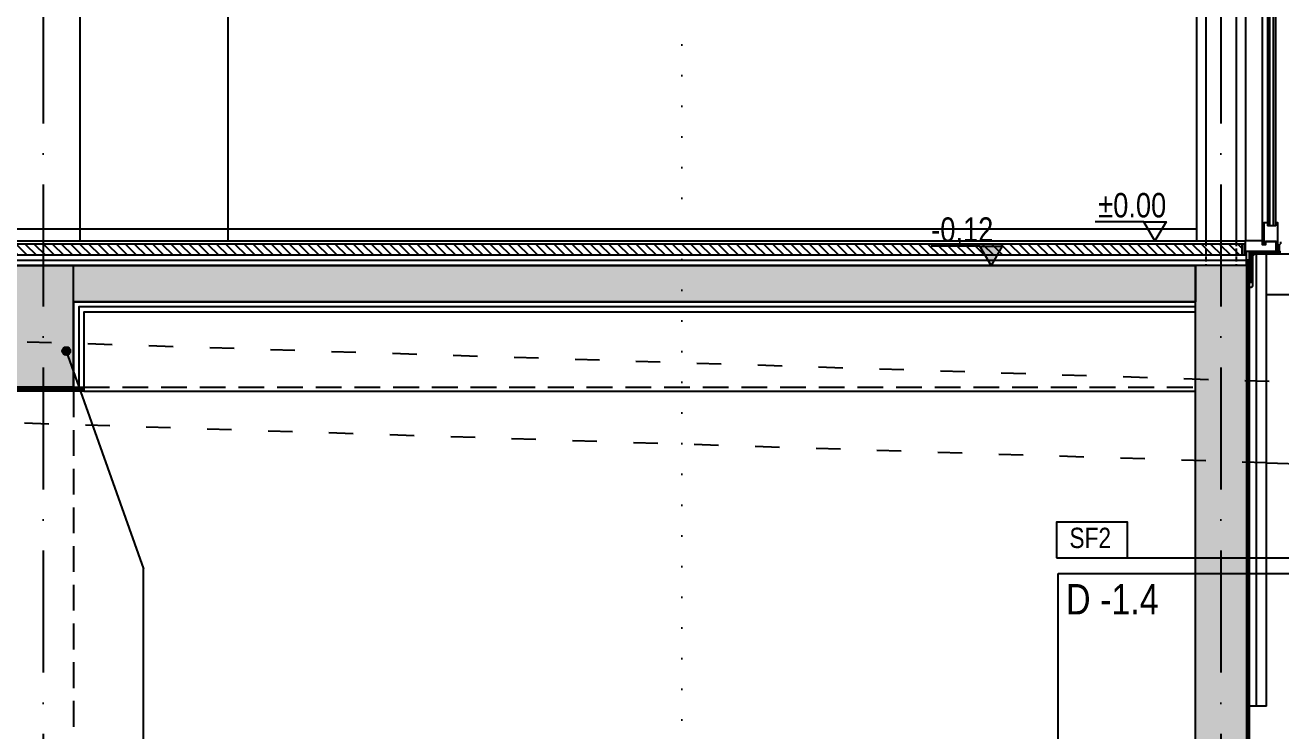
# Model space of a CAD drawing. Header units: millimetres. Extents: x 58205 to 122423, y 1055 to 94479.
# Drawn here: x 70677 to 71295, y 18938 to 19286 of the extents above; entities that cross this region are included whole.
import ezdxf

# ---------------------------------------------------------------- set-up
doc = ezdxf.new("R2010")
doc.units = ezdxf.units.MM
for name, pattern in [('ACAD_ISO03W100', [30, 12, -18]), ('ACAD_ISO07W100', [3, 0, -3]), ('ACAD_ISO10W100', [18, 12, -3, 0, -3]), ('DASHED', [0.75, 0.5, -0.25]), ('HIDDEN', [9.525, 6.35, -3.175])]:
    doc.linetypes.add(name, pattern=pattern)
for name, color, linetype in [('+48_HACZE', 253, 'Continuous'), ('+48_IZOLACJE', 4, 'Continuous'), ('+48_KOTY', 3, 'Continuous'), ('+48_MEBLE', 251, 'Continuous'), ('+48_OPISY', 3, 'Continuous'), ('+48_OPISY_ŚCIAN', 3, 'Continuous'), ('+48_OSIE', 8, 'Continuous'), ('+48_POSADZKA', 4, 'Continuous'), ('+48_PRZEKRÓJ', 1, 'Continuous'), ('+48_SCIANY', 1, 'Continuous'), ('+48_STOLARKA_OKNA', 3, 'Continuous'), ('+48_WEŁNA', 252, 'Continuous'), ('+48_WIDOK', 5, 'Continuous'), ('+48_ŻELBET', 242, 'Continuous'), ('1_CIENKA', 252, 'Continuous'), ('_przerywane', 8, 'DASHED')]:
    doc.layers.add(name, color=color, linetype=linetype)
doc.layers.add('m1-działowe', color=3, linetype='Continuous', lineweight=13)
doc.styles.add('WRP_ARIAL', font='ARIAL.TTF', dxfattribs={"width": 0.8})
doc.linetypes.add('BATTING', pattern='A,0.00254,-2.54,[134,ltypeshp.shx,S=2.54,R=0,X=-2.54,Y=0],-5.08,[134,ltypeshp.shx,S=2.54,R=180,X=2.54,Y=0],-2.54', length=10.16254)
doc.linetypes.add('ZIGZAG', pattern='A,0.00254,-5.08,[131,ltypeshp.shx,S=5.08,R=0,X=-5.08,Y=0],-10.16,[131,ltypeshp.shx,S=5.08,R=180,X=5.08,Y=0],-5.08', length=20.32254)
pattern_1 = [(45, (5e-05, 4528.683), (-8.9802561, 8.9802561), []), (45, (8.98, 4528.683), (-8.9802561, 8.9802561), [6.35, -3.175])]

# ---------------------------------------------------------------- blocks, each defined once
blk = doc.blocks.new('koty')
at = {"layer": '+48_KOTY', "color": 3, "ltscale": 5}
blk.add_line((70403.15, 11224.99), (70423.15, 11224.99), dxfattribs=at)
blk.add_lwpolyline([(70398.6, 11217.11), (70403.15, 11224.99), (70394.05, 11224.99)], close=True, dxfattribs=at)
at = {"layer": '+48_KOTY', "color": 3, "style": 'WRP_ARIAL', "width": 0.8}
blk.add_attdef('POZIOM', (70403.19, 11226.78), '', height=10, dxfattribs=at)
blk = doc.blocks.new('SCIANA')
at = {"layer": '+48_OPISY_ŚCIAN', "ltscale": 5}
blk.add_line((-25, 0), (25, 0), dxfattribs=at)
blk.add_lwpolyline([(-60, 0), (-25, 0), (-25, 17.5), (-60, 17.5)], close=True, dxfattribs=at)
at = {"layer": '+48_OPISY_ŚCIAN', "ltscale": 5, "style": 'WRP_ARIAL', "width": 0.8}
blk.add_attdef('TYP', (-53.56, 4.8), '', height=10, dxfattribs=at)

msp = doc.modelspace()

# ---------------------------------------------------------------- hatches: boundary and pattern name
at = {"layer": '+48_HACZE', "linetype": 'Continuous'}
h = msp.add_hatch(dxfattribs=at)
h.set_pattern_fill('ANSI33', color=256, scale=2, style=0)
h.set_pattern_definition(pattern_1)
h.paths.add_polyline_path([(68857.484, 19507.451), (68857.484, 19525.451), (68985.984, 19525.451), (68985.984, 19510.284), (69013.784, 19510.284), (69013.784, 19493.618), (69041.584, 19493.618), (69041.584, 19476.951), (69069.384, 19476.951), (69069.384, 19460.284), (69097.184, 19460.284), (69097.184, 19443.618), (69124.984, 19443.618), (69124.984, 19426.951), (69152.784, 19426.951), (69152.784, 19410.284), (69180.584, 19410.284), (69180.584, 19393.618), (69208.384, 19393.618), (69208.384, 19376.951), (69236.184, 19376.951), (69236.184, 19360.284), (69263.984, 19360.284), (69263.984, 19343.618), (69291.784, 19343.618), (69291.784, 19326.951), (69319.584, 19326.951), (69319.584, 19310.284), (69347.384, 19310.284), (69347.384, 19293.618), (69375.184, 19293.618), (69375.184, 19276.951), (69402.984, 19276.951), (69402.984, 19260.284), (69430.784, 19260.284), (69430.784, 19243.618), (69458.584, 19243.618), (69458.584, 19226.951), (69486.384, 19226.951), (69486.384, 19210.284), (69514.184, 19210.284), (69514.184, 19193.618), (69541.984, 19193.618), (69541.984, 19167.451), (71252.984, 19167.451), (71252.984, 19149.451), (70700.484, 19149.451), (70700.484, 19107.451), (70670.484, 19107.451), (70670.484, 19149.451), (70240.484, 19149.451), (70240.484, 19107.451), (70210.484, 19107.451), (70210.484, 19149.451), (69720.484, 19149.451), (69720.484, 19107.451), (69690.484, 19107.451), (69690.484, 19149.451), (69530.984, 19149.451), (69530.984, 19166.056), (68961.538, 19507.451)])
at = {"layer": '+48_HACZE'}
h = msp.add_hatch(dxfattribs=at)
h.set_pattern_fill('ANSI31', color=256, angle=90, style=0)
h.set_pattern_definition([(135, (5e-05, 4528.6835), (-2.24506403, -2.24506403), [])])
h.paths.add_polyline_path([(69543.984, 19177.951), (71275.984, 19177.951), (71275.984, 19172.451), (69543.984, 19172.451)])
at = {"layer": '+48_HACZE', "linetype": 'Continuous'}
h = msp.add_hatch(dxfattribs=at)
h.set_pattern_fill('ANSI33', color=256, scale=2, style=0)
h.set_pattern_definition(pattern_1)
h.paths.add_polyline_path([(71252.984, 19167.451), (71277.984, 19167.451), (71277.984, 18864.451), (71292.984, 18864.451), (71292.984, 18824.451), (68817.984, 18824.451), (68817.984, 18864.451), (68832.984, 18864.451), (68832.984, 19167.451), (68857.984, 19167.451), (68857.984, 18864.451), (71252.984, 18864.451)])
at = {"layer": '+48_HACZE', "ltscale": 0.15}
h = msp.add_hatch(dxfattribs=at)
h.set_pattern_fill('AR-SAND', color=256, scale=0.5, style=0)
h.set_pattern_definition([(37.5, (5e-05, 4528.683), (-0.8000156, 24.470662), [0, -19.304, 0, -21.59, 0, -20.6375]), (7.5, (5e-05, 4528.683), (22.476164, 35.841255), [0, -10.414, 0, -17.399, 0, -6.6675]), (327.5, (-15.62, 4528.683), (39.5496185, 0.071859), [0, -6.35, 0, -22.86, 0, -29.845]), (317.5, (-15.62, 4528.683), (38.177823, 11.146466), [0, -3.175, 0, -14.986, 0, -17.145])])
h.paths.add_polyline_path([(71334.746, 18828.842), (71334.187, 18828.86, -0.2493638), (71325.896, 18824.451), (71312.657, 18824.451), (71312.657, 18802.01), (71265.484, 18802.01), (71265.484, 18774.451), (71320.171, 18774.451)])
h.paths.add_polyline_path([(71312.657, 18824.451), (71293.984, 18824.451), (71293.984, 18823.451), (71302.984, 18814.451), (71265.484, 18814.451), (71265.484, 18802.01), (71312.657, 18802.01)])
h.paths.add_polyline_path([(71265.484, 18814.451), (71185.332, 18814.451), (71185.332, 18802.01), (71265.484, 18802.01)], flags=17)
h.paths.add_polyline_path([(71265.484, 18802.01), (71185.332, 18802.01), (71185.332, 18814.451), (70685.484, 18814.451), (70685.484, 18774.451), (71265.484, 18774.451)])
h.paths.add_polyline_path([(70685.484, 18814.451), (70553.376, 18814.451), (70513.376, 18774.451), (70685.484, 18774.451)])
h.paths.add_polyline_path([(70539.234, 18814.451), (70479.234, 18814.451), (70479.234, 18814.451), (70429.234, 18814.451), (70369.234, 18814.451), (70399.234, 18784.451), (70509.234, 18784.451)], flags=17)
h.paths.add_polyline_path([(70553.376, 18814.451), (70539.234, 18814.451), (70509.234, 18784.451), (70399.234, 18784.451), (70369.234, 18814.451), (70355.091, 18814.451), (70395.091, 18774.451), (70513.376, 18774.451)])
h.paths.add_polyline_path([(70355.091, 18814.451), (70225.484, 18814.451), (70225.484, 18774.451), (70395.091, 18774.451)])
h.paths.add_polyline_path([(70225.484, 18814.451), (69717.126, 18814.451), (69705.484, 18802.809), (69705.484, 18774.451), (70225.484, 18774.451)])
h.paths.add_polyline_path([(69705.484, 18802.809), (69677.126, 18774.451), (69705.484, 18774.451)])
h.paths.add_polyline_path([(69705.484, 18802.809), (69705.484, 18814.451), (69702.984, 18814.451), (69672.984, 18784.451), (69532.984, 18784.451), (69502.984, 18814.451), (69488.841, 18814.451), (69528.841, 18774.451), (69677.126, 18774.451)])
h.paths.add_polyline_path([(69717.126, 18814.451), (69705.484, 18814.451), (69705.484, 18802.809)])
h.paths.add_polyline_path([(69702.984, 18814.451), (69642.984, 18814.451), (69642.984, 18814.451), (69562.984, 18814.451), (69502.984, 18814.451), (69532.984, 18784.451), (69672.984, 18784.451)], flags=17)
h.paths.add_polyline_path([(69488.841, 18814.451), (69285.484, 18814.451), (69285.484, 18774.451), (69528.841, 18774.451)])
h.paths.add_polyline_path([(69285.484, 18814.451), (68845.484, 18814.451), (68845.484, 18774.451), (69285.484, 18774.451)])
h.paths.add_polyline_path([(68845.484, 18814.451), (68807.984, 18814.451), (68816.965, 18823.432), (68816.965, 18824.451), (68794.586, 18824.451), (68807.984, 18774.451), (68845.484, 18774.451)])
h.paths.add_polyline_path([(68816.984, 18864.451), (68783.868, 18864.451), (68794.586, 18824.451), (68816.965, 18824.451)])
h.paths.add_polyline_path([(68831.984, 18882.98), (68778.903, 18882.98), (68783.868, 18864.451), (68816.984, 18864.451), (68816.984, 18865.451), (68822.569, 18865.451), (68831.984, 18874.865)])
h.paths.add_polyline_path([(68831.984, 18901.51), (68773.938, 18901.51), (68778.903, 18882.98), (68831.984, 18882.98)])
h.paths.add_polyline_path([(68831.984, 18908.837), (68771.457, 18910.772), (68773.938, 18901.51), (68831.984, 18901.51)])
h.paths.add_polyline_path([(68831.984, 18920.039), (68768.973, 18920.039), (68771.457, 18910.772), (68831.984, 18908.837)])
h.paths.add_polyline_path([(68831.984, 18938.569), (68764.008, 18938.569), (68768.973, 18920.039), (68831.984, 18920.039)])
h.paths.add_polyline_path([(68831.984, 18957.098), (68759.043, 18957.098), (68764.008, 18938.569), (68831.984, 18938.569)])
h.paths.add_polyline_path([(68831.984, 18975.627), (68684.484, 18975.627), (68684.484, 18958.424), (68758.688, 18958.424), (68759.043, 18957.098), (68831.984, 18957.098)])
h.paths.add_polyline_path([(68831.984, 18994.157), (68719.517, 18994.157), (68719.517, 18981.501), (68684.484, 18981.501), (68684.484, 18975.627), (68831.984, 18975.627)])
h.paths.add_polyline_path([(68831.984, 19012.686), (68719.517, 19012.686), (68719.517, 18994.157), (68831.984, 18994.157)])
h.paths.add_polyline_path([(68831.984, 19028.484), (68822.984, 19028.484), (68822.984, 19031.216), (68719.517, 19031.216), (68719.517, 19012.686), (68831.984, 19012.686)])
h.paths.add_polyline_path([(68822.984, 19049.745), (68719.517, 19049.745), (68719.517, 19031.216), (68822.984, 19031.216)])
h.paths.add_polyline_path([(68822.984, 19068.274), (68719.517, 19068.274), (68719.517, 19049.745), (68822.984, 19049.745)])
h.paths.add_polyline_path([(68822.984, 19086.804), (68685.484, 19086.804), (68685.484, 19081.613), (68719.517, 19081.613), (68719.517, 19068.274), (68822.984, 19068.274)])
h.paths.add_polyline_path([(68822.984, 19105.333), (68685.484, 19105.333), (68685.484, 19086.804), (68822.984, 19086.804)])
h.paths.add_polyline_path([(68822.984, 19123.863), (68685.484, 19123.863), (68685.484, 19105.333), (68822.984, 19105.333)])
h.paths.add_polyline_path([(68719.517, 19081.613), (68685.484, 19081.613), (68685.484, 19068.274), (68719.517, 19068.274)])
h.paths.add_polyline_path([(68719.517, 19068.274), (68685.484, 19068.274), (68685.484, 19049.745), (68719.517, 19049.745)])
h.paths.add_polyline_path([(68719.517, 19049.745), (68685.484, 19049.745), (68685.484, 19031.216), (68719.517, 19031.216)])
h.paths.add_polyline_path([(68719.517, 19031.216), (68685.484, 19031.216), (68685.484, 19012.686), (68719.517, 19012.686)])
h.paths.add_polyline_path([(68719.517, 19012.686), (68685.484, 19012.686), (68685.484, 19007.424), (68694.484, 18998.424), (68684.484, 18998.424), (68684.484, 18994.157), (68719.517, 18994.157)])
h.paths.add_polyline_path([(68719.517, 18994.157), (68684.484, 18994.157), (68684.484, 18981.501), (68719.517, 18981.501)], flags=17)
h.paths.add_polyline_path([(68684.484, 18981.501), (68664.484, 18981.501), (68664.484, 18958.424), (68684.484, 18958.424)])
h.paths.add_polyline_path([(68684.484, 18998.424), (68664.484, 18998.424), (68664.484, 18981.501), (68684.484, 18981.501)])
h.paths.add_polyline_path([(68664.484, 18998.424), (68602.044, 18998.424), (68602.044, 18981.501), (68664.484, 18981.501)])
h.paths.add_polyline_path([(68664.484, 18981.501), (68602.044, 18981.501), (68602.044, 18998.424), (68414.484, 18998.424), (68414.484, 18958.424), (68664.484, 18958.424)])
h.paths.add_polyline_path([(68414.484, 18998.424), (68394.484, 18998.424), (68394.484, 18958.424), (68414.484, 18958.424)])
h.paths.add_polyline_path([(68394.484, 18998.424), (68384.484, 18998.424), (68373.766, 18998.424), (68384.484, 18958.424), (68394.484, 18958.424)])
at = {"layer": '+48_KOTY', "ltscale": 2}
h = msp.add_hatch(color=3, dxfattribs=at)
h.paths.add_polyline_path([(71155.05, 19172.268), (71157.731, 19176.911), (71146.811, 19176.911), (71149.491, 19172.268)])
h.paths.add_polyline_path([(71154.358, 19171.068), (71155.05, 19172.268), (71149.491, 19172.268), (71150.184, 19171.068)])
h.paths.add_polyline_path([(71152.271, 19167.454), (71154.358, 19171.068), (71150.184, 19171.068)])
at = {"layer": '+48_OPISY'}
h = msp.add_hatch(color=256, dxfattribs=at)
edge = h.paths.add_edge_path()
edge.add_arc((70696.874, 19125.262), 2, 810, 1170, ccw=False)
at = {"layer": 'm1-działowe', "linetype": 'ByBlock'}
h = msp.add_hatch(dxfattribs=at)
h.set_pattern_fill('ANSI31', color=256, scale=0.1, style=0)
h.set_pattern_definition([(135, (133640.47733, 3062.81416), (0.224506403, 0.224506403), [])])
h.paths.add_polyline_path([(71292.484, 19173.947), (71279.484, 19173.947), (71279.484, 19158.947), (71280.484, 19158.947), (71280.484, 19172.947), (71292.484, 19172.947)])

# ---------------------------------------------------------------- linework, layer by layer
at = {"layer": '+48_HACZE', "linetype": 'ACAD_ISO03W100'}
for points in [[(71289.259, 19110.209), (68395.759, 19202.509)], [(71287.984, 19070.229), (68394.484, 19162.529)]]:
    msp.add_lwpolyline(points, dxfattribs=at)
at = {"layer": '+48_IZOLACJE', "linetype": 'ACAD_ISO03W100', "ltscale": 0.5}
msp.add_lwpolyline([(68831.984, 19179.451, 2, 2, 0), (68831.984, 18874.865, 2, 2, 0), (68822.569, 18865.451, 2, 2, 0), (68816.984, 18865.451, 2, 2, 0), (68816.965, 18823.451, 2, 2, 0), (71293.984, 18823.451, 2, 2, 0), (71293.984, 18865.451, 2, 2, 0), (71288.398, 18865.451, 2, 2, 0), (71278.984, 18874.865, 2, 2, 0), (71278.984, 19170.651, 0, 0, 0)], format="xyseb", dxfattribs=at)
at = {"layer": '+48_IZOLACJE', "linetype": 'ACAD_ISO03W100', "ltscale": 0.5, "const_width": 1}
msp.add_lwpolyline([(71292.984, 19179.451), (71292.984, 19172.951)], dxfattribs=at)
at = {"layer": '+48_IZOLACJE'}
for points in [[(71292.484, 19179.451), (71292.484, 19172.951)], [(71293.484, 19172.951), (71293.484, 19179.451)]]:
    msp.add_lwpolyline(points, dxfattribs=at)
at = {"layer": '+48_MEBLE'}
for p, q in [((71289.391, 19435.085), (71289.377, 19186.841)), ((71291.191, 19435.085), (71291.177, 19186.841)), ((71277.984, 19172.451), (69541.984, 19172.451))]:
    msp.add_line(p, q, dxfattribs=at)
at = {"layer": '+48_OPISY', "linetype": 'ACAD_ISO07W100', "ltscale": 5}
msp.add_line((70999.984, 20317.896), (70999.984, 18536.913), dxfattribs=at)
at = {"layer": '+48_OPISY'}
msp.add_line((70734.932, 18544.558), (70734.932, 19018.123), dxfattribs=at)
msp.add_lwpolyline([(70696.874, 19125.262), (70734.932, 19018.123)], dxfattribs=at)
msp.add_circle((70696.874, 19125.262), 2, dxfattribs=at)
at = {"layer": '+48_OPISY_ŚCIAN'}
msp.add_line((71269.422, 19023.514), (71304.422, 19023.514), dxfattribs=at)
at = {"layer": '+48_OSIE', "linetype": 'ACAD_ISO10W100', "ltscale": 5}
for p, q in [((70685.484, 20108.228), (70685.484, 18660.697)), ((71265.484, 20108.228), (71265.484, 18660.697))]:
    msp.add_line(p, q, dxfattribs=at)
at = {"layer": '+48_POSADZKA'}
msp.add_line((69544.484, 19179.451), (71277.484, 19179.451), dxfattribs=at)
at = {"layer": '+48_PRZEKRÓJ'}
msp.add_line((71277.984, 19173.904), (71277.984, 19173.904), dxfattribs=at)
at = {"layer": '+48_SCIANY', "ltscale": 0.3}
msp.add_line((71252.984, 19149.451), (71252.984, 19167.451), dxfattribs=at)
at = {"layer": '+48_STOLARKA_OKNA'}
for p, q in [((71292.577, 19186.841), (71288.377, 19186.841)), ((71293.485, 19177.549), (71294.29, 19177.549))]:
    msp.add_line(p, q, dxfattribs=at)
for points in [[(71292.577, 19186.841), (71292.591, 19435.085), (71288.391, 19435.085), (71288.377, 19186.841)], [(71288.377, 19188.341), (71286.521, 19188.341), (71286.521, 19178.341), (71287.384, 19178.341), (71287.384, 19179.14), (71292.594, 19179.14), (71292.594, 19178.341), (71293.481, 19178.341), (71293.481, 19188.341), (71292.577, 19188.341)], [(71277.484, 19174.466), (71293.469, 19174.466), (71293.469, 19177.549), (71292.594, 19177.549), (71292.594, 19179.14), (71287.384, 19179.14), (71287.384, 19177.545), (71286.012, 19177.545), (71286.012, 19179.451), (71277.484, 19179.451), (71277.484, 19174.466)], [(71294.29, 19177.549), (71294.738, 19177.997)], [(71294.29, 19174.467), (71294.29, 19177.549)], [(71294.738, 19179.091), (71294.738, 19177.997)]]:
    msp.add_lwpolyline(points, dxfattribs=at)
msp.add_lwpolyline([(71279.484, 19156.466), (71279.484, 19174.466), (71294.484, 19174.466), (71294.484, 19173.966, -0.4142136), (71293.484, 19172.966), (71282.484, 19172.966, 0.4142136), (71280.984, 19171.466), (71280.984, 19157.466, -0.4142136), (71279.984, 19156.466), (71279.484, 19156.466)], format="xyb", dxfattribs=at)
at = {"layer": '+48_WEŁNA', "linetype": 'BATTING', "ltscale": 0.23}
msp.add_line((69541.993, 19169.951), (71277.984, 19169.951), dxfattribs=at)
at = {"layer": '+48_WEŁNA', "linetype": 'ZIGZAG', "ltscale": 0.9}
msp.add_line((71282.984, 18950.5), (71282.984, 19173.051), dxfattribs=at)
at = {"layer": '+48_WEŁNA', "linetype": 'BATTING', "ltscale": 0.09}
msp.add_line((70705.484, 19106.451), (70665.484, 19106.451), dxfattribs=at)
at = {"layer": '+48_WEŁNA'}
msp.add_line((70700.484, 19107.451), (70705.484, 19107.451), dxfattribs=at)
msp.add_lwpolyline([(71252.984, 19144.451), (70705.484, 19144.451), (70705.484, 19105.451), (70665.484, 19105.451), (70665.484, 19144.451), (70245.484, 19144.451), (70245.484, 19105.451), (70205.484, 19105.451), (70205.484, 19144.451), (69725.484, 19144.451), (69725.484, 19105.451), (69685.484, 19105.451), (69685.484, 19144.451), (69525.984, 19144.451), (69525.984, 19163.224), (68960.154, 19502.451)], dxfattribs=at)
at = {"layer": '+48_WEŁNA', "linetype": 'BATTING', "ltscale": 0.09}
msp.add_lwpolyline([(71276.984, 19177.951), (71276.984, 19172.451)], dxfattribs=at)
at = {"layer": '+48_WEŁNA', "linetype": 'BATTING', "ltscale": 0.23}
msp.add_lwpolyline([(71252.984, 19146.951), (70702.984, 19146.951), (70702.984, 19107.451)], dxfattribs=at)
at = {"layer": '+48_WIDOK'}
for p, q in [((71277.484, 19177.951), (69541.984, 19177.951)), ((71287.984, 18950.5), (71287.984, 19173.051)), ((71293.484, 19173.051), (71610.98, 19173.051)), ((71287.984, 19153.051), (71610.98, 19153.051)), ((71287.984, 19070.229), (71610.98, 19059.926)), ((71287.984, 18950.5), (71277.984, 18950.5))]:
    msp.add_line(p, q, dxfattribs=at)
at = {"layer": '+48_WIDOK', "linetype": 'HIDDEN', "ltscale": 0.4}
for p, q in [((71257.984, 19179.482), (71257.984, 19167.451)), ((71272.984, 19179.491), (71272.984, 19167.451))]:
    msp.add_line(p, q, dxfattribs=at)
at = {"layer": '+48_WIDOK', "linetype": 'HIDDEN', "ltscale": 2}
for p, q in [((70700.484, 19105.451), (70700.484, 18864.451)), ((70705.484, 19107.451), (71252.984, 19107.451))]:
    msp.add_line(p, q, dxfattribs=at)
at = {"layer": '+48_WIDOK', "linetype": 'Continuous'}
msp.add_line((70705.484, 19105.451), (71252.984, 19105.451), dxfattribs=at)
at = {"layer": '+48_WIDOK'}
for points in [[(70703.484, 19469.451), (70703.484, 19179.451)], [(70776.384, 19469.451), (70776.384, 19179.451)], [(71275.984, 19172.451), (71275.984, 19177.951)], [(71277.984, 19167.451), (71277.984, 19174.466)]]:
    msp.add_lwpolyline(points, dxfattribs=at)
at = {"layer": '+48_WIDOK', "ltscale": 3}
for points in [[(71253.484, 19449.451), (71253.484, 19179.482)], [(71257.984, 19449.451), (71257.984, 19179.482)], [(71272.984, 19449.451), (71272.984, 19179.491)]]:
    msp.add_lwpolyline(points, dxfattribs=at)
at = {"layer": '+48_ŻELBET', "linetype": 'Continuous'}
for p in [(70700.484, 19149.451), (71252.984, 18864.451)]:
    msp.add_line(p, (71252.984, 19149.451), dxfattribs=at)
for points in [[(69458.584, 19226.951), (69486.384, 19226.951), (69486.384, 19210.284), (69514.184, 19210.284), (69514.184, 19193.618), (69541.984, 19193.618), (69541.984, 19167.451), (71252.984, 19167.451), (71252.984, 19149.451), (70700.484, 19149.451), (70700.484, 19107.451), (70670.484, 19107.451), (70670.484, 19149.451), (70240.484, 19149.451), (70240.484, 19107.451), (70210.484, 19107.451), (70210.484, 19149.451), (69720.484, 19149.451), (69720.484, 19107.451), (69690.484, 19107.451), (69690.484, 19149.451), (69530.984, 19149.451), (69530.984, 19166.056), (68961.538, 19507.451)], [(71277.984, 19167.451), (71277.984, 18864.451), (71292.984, 18864.451), (71292.984, 18824.451), (68817.984, 18824.451), (68817.984, 18864.451), (68832.984, 18864.451), (68832.984, 19167.451), (68970.984, 19167.451)], [(71277.984, 19167.451), (70697.484, 19167.451)]]:
    msp.add_lwpolyline(points, dxfattribs=at)
msp.add_lwpolyline([(70670.484, 19107.451), (70700.484, 19107.451), (70700.484, 19167.451), (70670.484, 19167.451)], close=True, dxfattribs=at)
at = {"layer": '1_CIENKA', "lineweight": -3}
msp.add_line((70640.984, 19185.451), (71253.484, 19185.451), dxfattribs=at)
at = {"layer": '_przerywane', "linetype": 'Continuous', "flags": 128}
msp.add_lwpolyline([(71285.945, 19179.451), (71285.945, 19443.585), (71283.708, 19443.585), (71283.708, 19443.018, -0.4142136), (71283.409, 19442.72), (71282.079, 19442.72), (71278.579, 19442.72, -0.4142136), (71278.281, 19443.018), (71278.281, 19443.585), (71278.281, 19443.585), (71277.493, 19443.585), (71277.493, 19179.451)], format="xyb", dxfattribs=at)
at = {"layer": '_przerywane', "linetype": 'ByBlock'}
msp.add_lwpolyline([(71185.332, 19015.772), (71312.657, 19015.772), (71312.657, 18802.01), (71185.332, 18802.01)], close=True, dxfattribs=at)
at = {"layer": 'm1-działowe', "linetype": 'ByBlock'}
msp.add_lwpolyline([(71292.484, 19173.947), (71279.484, 19173.947), (71279.484, 19158.947), (71280.484, 19158.947), (71280.484, 19172.947), (71292.484, 19172.947)], close=True, dxfattribs=at)

# ---------------------------------------------------------------- block references
at = {"layer": '+48_KOTY'}
ref = msp.add_blockref('koty', (155711.289, 5718.913), dxfattribs=dict(at, xscale=-1.200000000011642, yscale=1.19999999999709, zscale=1.2))
ref.add_attrib('POZIOM', '%%P0.00', (71205.074, 19191.052), dxfattribs={"color": 3, "height": 12, "style": 'WRP_ARIAL', "width": 0.8})
ref = msp.add_blockref('koty', (155630.597, 5706.915), dxfattribs=dict(at, xscale=-1.19999999999709, yscale=1.19999999999709, zscale=1.2))
ref.add_attrib('POZIOM', '-0,12', (71122.815, 19179.053), dxfattribs={"color": 3, "height": 12, "style": 'WRP_ARIAL', "width": 0.8})
at = {"layer": '+48_OPISY_ŚCIAN'}
msp.add_blockref('SCIANA', (71244.422, 19023.514), dxfattribs=at).add_auto_attribs({'TYP': 'SF2'})

# ---------------------------------------------------------------- texts
at = {"layer": '+48_OPISY', "insert": (71189.193, 19010.616), "char_height": 15, "width": 117.46917, "attachment_point": 1, "style": 'WRP_ARIAL'}
msp.add_mtext('{\\f@Arial Unicode MS|b0|i0|c238|p34;D -1.4}', dxfattribs=at)

doc.saveas('drawing.dxf')
